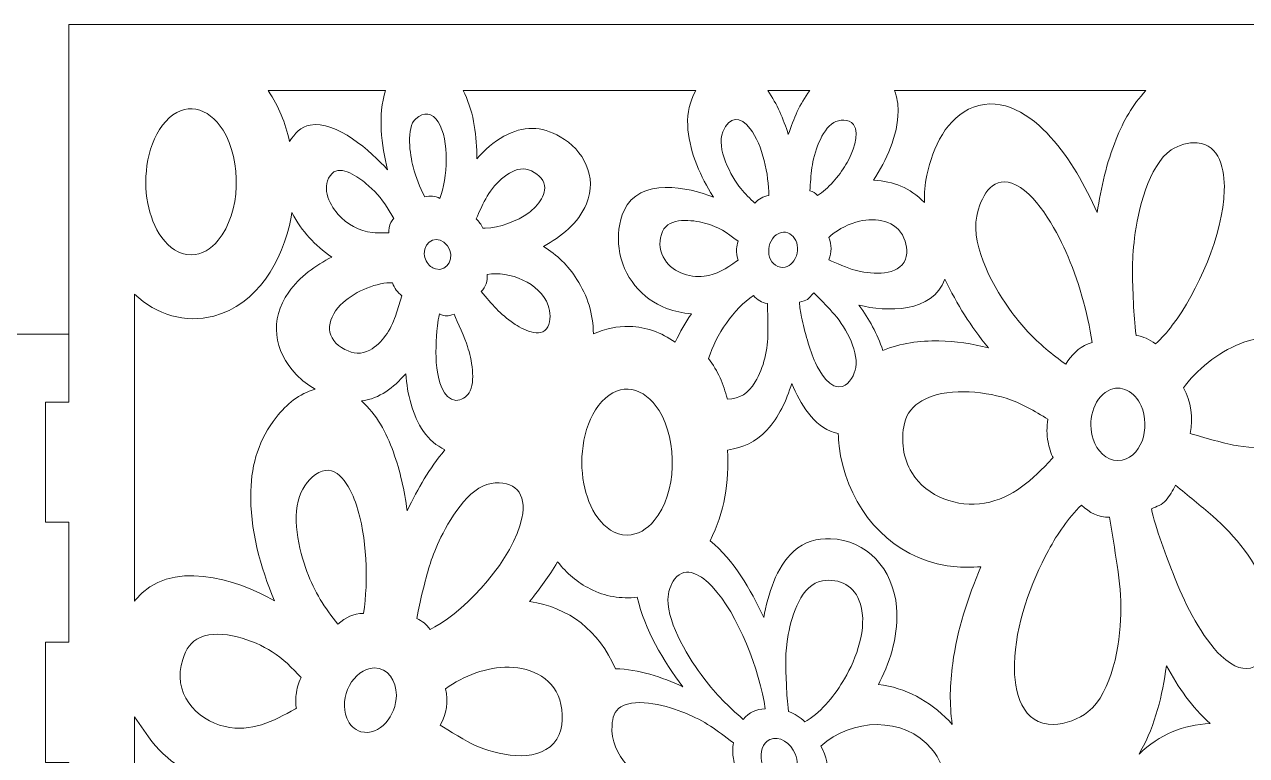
# Model space of a CAD drawing. Header units: centimetres. Extents: x -59 to 59, y -29 to 29.
# Drawn here: x -46.34 to -33.26, y 13.66 to 21.49 of the extents above; entities that cross this region are included whole.
import ezdxf

# ---------------------------------------------------------------- set-up
doc = ezdxf.new("R2010")
doc.units = ezdxf.units.CM
doc.header["$MEASUREMENT"] = 0
doc.layers.add('Camada 1', color=7, linetype='Continuous')

msp = doc.modelspace()

# ---------------------------------------------------------------- linework, layer by layer
at = {"layer": 'Camada 1', "color": 250, "lineweight": 9}
msp.add_open_spline([(-23.50574, 10.4109), (-23.50574, 10.4109), (-23.50574, 11.01903), (-23.50574, 11.01903), (-23.50574, 11.01903), (-23.50574, 11.01903), (-23.25577, 11.01903), (-23.25577, 11.01903), (-23.25577, 11.01903), (-23.25577, 11.01903), (-23.25577, 12.30459), (-23.25577, 12.30459), (-23.25577, 12.30459), (-23.25577, 12.30459), (-23.50574, 12.30459), (-23.50574, 12.30459), (-23.50574, 12.30459), (-23.50574, 12.30459), (-23.50574, 13.59017), (-23.50574, 13.59017), (-23.50574, 13.59017), (-23.50574, 13.59017), (-23.25577, 13.59017), (-23.25577, 13.59017), (-23.25577, 13.59017), (-23.25577, 13.59017), (-23.25577, 14.87624), (-23.25577, 14.87624), (-23.25577, 14.87624), (-23.25577, 14.87624), (-23.50574, 14.87624), (-23.50574, 14.87624), (-23.50574, 14.87624), (-23.50574, 14.87624), (-23.50574, 16.16182), (-23.50574, 16.16182), (-23.50574, 16.16182), (-23.50574, 16.16182), (-23.25577, 16.16182), (-23.25577, 16.16182), (-23.25577, 16.16182), (-23.25577, 16.16182), (-23.25577, 17.4479), (-23.25577, 17.4479), (-23.25577, 17.4479), (-23.25577, 17.4479), (-23.50574, 17.4479), (-23.50574, 17.4479), (-23.50574, 17.4479), (-23.50574, 17.4479), (-23.50574, 21.49011), (-23.50574, 21.49011), (-23.50574, 21.49011), (-23.50574, 21.49011), (-45.86582, 21.49011), (-45.86582, 21.49011), (-45.86582, 21.49011), (-45.86582, 21.49011), (-45.86582, 17.4479), (-45.86582, 17.4479), (-45.86582, 17.4479), (-45.86582, 17.4479), (-46.11579, 17.4479), (-46.11579, 17.4479), (-46.11579, 17.4479), (-46.11579, 17.4479), (-46.11579, 16.16182), (-46.11579, 16.16182), (-46.11579, 16.16182), (-46.11579, 16.16182), (-45.86582, 16.16182), (-45.86582, 16.16182), (-45.86582, 16.16182), (-45.86582, 16.16182), (-45.86582, 14.87624), (-45.86582, 14.87624), (-45.86582, 14.87624), (-45.86582, 14.87624), (-46.11579, 14.87624), (-46.11579, 14.87624), (-46.11579, 14.87624), (-46.11579, 14.87624), (-46.11579, 13.59017), (-46.11579, 13.59017), (-46.11579, 13.59017), (-46.11579, 13.59017), (-45.86582, 13.59017), (-45.86582, 13.59017), (-45.86582, 13.59017), (-45.86582, 13.59017), (-45.86582, 12.30459), (-45.86582, 12.30459), (-45.86582, 12.30459), (-45.86582, 12.30459), (-46.11579, 12.30459), (-46.11579, 12.30459), (-46.11579, 12.30459), (-46.11579, 12.30459), (-46.11579, 11.01903), (-46.11579, 11.01903), (-46.11579, 11.01903), (-46.11579, 11.01903), (-45.86582, 11.01903), (-45.86582, 11.01903), (-45.86582, 11.01903), (-45.86582, 11.01903), (-45.86582, 10.4109), (-45.86582, 10.4109)], degree=3, knots=[0, 0, 0, 0, 0.03571429, 0.03571429, 0.03571429, 0.03571429, 0.07142857, 0.07142857, 0.07142857, 0.07142857, 0.10714286, 0.10714286, 0.10714286, 0.10714286, 0.14285714, 0.14285714, 0.14285714, 0.14285714, 0.17857143, 0.17857143, 0.17857143, 0.17857143, 0.21428571, 0.21428571, 0.21428571, 0.21428571, 0.25, 0.25, 0.25, 0.25, 0.28571429, 0.28571429, 0.28571429, 0.28571429, 0.32142857, 0.32142857, 0.32142857, 0.32142857, 0.35714286, 0.35714286, 0.35714286, 0.35714286, 0.39285714, 0.39285714, 0.39285714, 0.39285714, 0.42857143, 0.42857143, 0.42857143, 0.42857143, 0.46428571, 0.46428571, 0.46428571, 0.46428571, 0.5, 0.5, 0.5, 0.5, 0.53571429, 0.53571429, 0.53571429, 0.53571429, 0.57142857, 0.57142857, 0.57142857, 0.57142857, 0.60714286, 0.60714286, 0.60714286, 0.60714286, 0.64285714, 0.64285714, 0.64285714, 0.64285714, 0.67857143, 0.67857143, 0.67857143, 0.67857143, 0.71428571, 0.71428571, 0.71428571, 0.71428571, 0.75, 0.75, 0.75, 0.75, 0.78571429, 0.78571429, 0.78571429, 0.78571429, 0.82142857, 0.82142857, 0.82142857, 0.82142857, 0.85714286, 0.85714286, 0.85714286, 0.85714286, 0.89285714, 0.89285714, 0.89285714, 0.89285714, 0.92857143, 0.92857143, 0.92857143, 0.92857143, 1, 1, 1, 1], dxfattribs=at)
at = {"layer": 'Camada 1', "color": 1, "lineweight": 9}
for points, knots in [([(-44.55861, 19.02374), (-44.82188, 19.02909), (-44.97396, 19.32597), (-45.02155, 19.57362), (-45.02155, 19.57362), (-45.07697, 19.8621), (-45.02713, 20.23728), (-44.82951, 20.45269), (-44.82951, 20.45269), (-44.62879, 20.67148), (-44.37182, 20.60875), (-44.21599, 20.3573), (-44.21599, 20.3573), (-44.01333, 20.0303), (-44.02588, 19.47216), (-44.26821, 19.17953), (-44.26821, 19.17953), (-44.34614, 19.08543), (-44.44109, 19.02613), (-44.55861, 19.02374)], [0, 0, 0, 0, 0.16666667, 0.16666667, 0.16666667, 0.16666667, 0.33333333, 0.33333333, 0.33333333, 0.33333333, 0.5, 0.5, 0.5, 0.5, 0.66666667, 0.66666667, 0.66666667, 0.66666667, 1, 1, 1, 1]), ([(-43.5031, 20.23585), (-43.55285, 20.44396), (-43.61733, 20.6054), (-43.73325, 20.78139), (-43.73325, 20.78139), (-43.73325, 20.78139), (-42.47665, 20.78139), (-42.47665, 20.78139), (-42.47665, 20.78139), (-42.56451, 20.51774), (-42.51921, 20.19832), (-42.4544, 19.93298), (-42.4544, 19.93298), (-42.62996, 20.13056), (-43.00849, 20.46531), (-43.2832, 20.41322), (-43.2832, 20.41322), (-43.38422, 20.39407), (-43.448, 20.32499), (-43.5031, 20.23585)], [0, 0, 0, 0, 0.16666667, 0.16666667, 0.16666667, 0.16666667, 0.33333333, 0.33333333, 0.33333333, 0.33333333, 0.5, 0.5, 0.5, 0.5, 0.66666667, 0.66666667, 0.66666667, 0.66666667, 1, 1, 1, 1]), ([(-39.15585, 20.78139), (-39.22185, 20.65577), (-39.24822, 20.55404), (-39.2426, 20.40764), (-39.2426, 20.40764), (-39.23323, 20.16354), (-39.12026, 19.89263), (-38.99716, 19.69183), (-38.99716, 19.69183), (-38.99716, 19.69183), (-38.96465, 19.63996), (-38.96465, 19.63996), (-38.96465, 19.63996), (-39.23209, 19.75061), (-39.7613, 19.85334), (-39.92377, 19.4993), (-39.92377, 19.4993), (-39.97902, 19.37889), (-39.99593, 19.22386), (-39.97738, 19.09137), (-39.97738, 19.09137), (-39.93505, 18.7891), (-39.7345, 18.55062), (-39.46786, 18.44969), (-39.46786, 18.44969), (-39.3795, 18.41624), (-39.29641, 18.40071), (-39.20327, 18.39298), (-39.20327, 18.39298), (-39.27597, 18.28265), (-39.31889, 18.2097), (-39.37664, 18.08943), (-39.37664, 18.08943), (-39.52816, 18.19243), (-39.68257, 18.25006), (-39.86259, 18.25636), (-39.86259, 18.25636), (-40.00112, 18.26119), (-40.12459, 18.23362), (-40.25227, 18.17779), (-40.25227, 18.17779), (-40.25335, 18.38967), (-40.31648, 18.5872), (-40.42787, 18.76124), (-40.42787, 18.76124), (-40.52267, 18.90938), (-40.64163, 19.02206), (-40.78435, 19.11388), (-40.78435, 19.11388), (-40.60211, 19.21563), (-40.41267, 19.36056), (-40.32677, 19.56957), (-40.32677, 19.56957), (-40.20665, 19.86184), (-40.35644, 20.14576), (-40.60644, 20.28819), (-40.60644, 20.28819), (-40.81189, 20.40523), (-41.00034, 20.40854), (-41.20928, 20.29295), (-41.20928, 20.29295), (-41.32121, 20.23103), (-41.41238, 20.14917), (-41.49962, 20.05273), (-41.49962, 20.05273), (-41.5004, 20.28774), (-41.52841, 20.53516), (-41.62928, 20.74678), (-41.62928, 20.74678), (-41.62928, 20.74678), (-41.64664, 20.78139), (-41.64664, 20.78139), (-41.64664, 20.78139), (-41.64664, 20.78139), (-39.15585, 20.78139), (-39.15585, 20.78139)], [0, 0, 0, 0, 0.05, 0.05, 0.05, 0.05, 0.1, 0.1, 0.1, 0.1, 0.15, 0.15, 0.15, 0.15, 0.2, 0.2, 0.2, 0.2, 0.25, 0.25, 0.25, 0.25, 0.3, 0.3, 0.3, 0.3, 0.35, 0.35, 0.35, 0.35, 0.4, 0.4, 0.4, 0.4, 0.45, 0.45, 0.45, 0.45, 0.5, 0.5, 0.5, 0.5, 0.55, 0.55, 0.55, 0.55, 0.6, 0.6, 0.6, 0.6, 0.65, 0.65, 0.65, 0.65, 0.7, 0.7, 0.7, 0.7, 0.75, 0.75, 0.75, 0.75, 0.8, 0.8, 0.8, 0.8, 0.85, 0.85, 0.85, 0.85, 0.9, 0.9, 0.9, 0.9, 1, 1, 1, 1]), ([(-38.38557, 20.78139), (-38.38557, 20.78139), (-37.93637, 20.78139), (-37.93637, 20.78139), (-37.93637, 20.78139), (-38.04322, 20.63243), (-38.10765, 20.48821), (-38.16529, 20.31066), (-38.16529, 20.31066), (-38.22054, 20.48322), (-38.28309, 20.63475), (-38.38557, 20.78139)], [0, 0, 0, 0, 0.25, 0.25, 0.25, 0.25, 0.5, 0.5, 0.5, 0.5, 1, 1, 1, 1]), ([(-36.70789, 19.58325), (-36.87055, 19.74533), (-37.03504, 19.81143), (-37.25232, 19.82152), (-37.25232, 19.82152), (-37.11893, 20.03356), (-36.99034, 20.29943), (-36.99005, 20.56206), (-36.99005, 20.56206), (-36.98996, 20.64143), (-37.00111, 20.70742), (-37.02797, 20.78139), (-37.02797, 20.78139), (-37.02797, 20.78139), (-34.33791, 20.78139), (-34.33791, 20.78139), (-34.33791, 20.78139), (-34.48136, 20.62944), (-34.57705, 20.45895), (-34.65706, 20.26054), (-34.65706, 20.26054), (-34.75828, 20.00957), (-34.81863, 19.74474), (-34.85867, 19.47532), (-34.85867, 19.47532), (-34.99099, 19.76632), (-35.14611, 20.05121), (-35.35725, 20.28474), (-35.35725, 20.28474), (-35.56919, 20.51914), (-35.87134, 20.72264), (-36.1843, 20.60506), (-36.1843, 20.60506), (-36.46833, 20.49834), (-36.62047, 20.17408), (-36.68279, 19.87753), (-36.68279, 19.87753), (-36.7043, 19.77517), (-36.70965, 19.68788), (-36.70789, 19.58325)], [0, 0, 0, 0, 0.09090909, 0.09090909, 0.09090909, 0.09090909, 0.18181818, 0.18181818, 0.18181818, 0.18181818, 0.27272727, 0.27272727, 0.27272727, 0.27272727, 0.36363636, 0.36363636, 0.36363636, 0.36363636, 0.45454545, 0.45454545, 0.45454545, 0.45454545, 0.54545455, 0.54545455, 0.54545455, 0.54545455, 0.63636364, 0.63636364, 0.63636364, 0.63636364, 0.72727273, 0.72727273, 0.72727273, 0.72727273, 0.81818182, 0.81818182, 0.81818182, 0.81818182, 1, 1, 1, 1]), ([(-42.05589, 19.64325), (-41.99576, 19.66054), (-41.95105, 19.65359), (-41.89387, 19.62812), (-41.89387, 19.62812), (-41.81615, 19.84452), (-41.78799, 20.2465), (-41.91294, 20.44665), (-41.91294, 20.44665), (-41.97512, 20.54625), (-42.06882, 20.55908), (-42.15294, 20.48107), (-42.15294, 20.48107), (-42.26119, 20.38067), (-42.21329, 20.09181), (-42.18187, 19.96689), (-42.18187, 19.96689), (-42.1513, 19.84536), (-42.11096, 19.7541), (-42.05589, 19.64325)], [0, 0, 0, 0, 0.16666667, 0.16666667, 0.16666667, 0.16666667, 0.33333333, 0.33333333, 0.33333333, 0.33333333, 0.5, 0.5, 0.5, 0.5, 0.66666667, 0.66666667, 0.66666667, 0.66666667, 1, 1, 1, 1]), ([(-38.5226, 19.57683), (-38.48023, 19.62413), (-38.43502, 19.64946), (-38.37431, 19.65747), (-38.37431, 19.65747), (-38.37386, 19.87758), (-38.44085, 20.19996), (-38.57289, 20.37384), (-38.57289, 20.37384), (-38.67911, 20.51373), (-38.79674, 20.50667), (-38.8663, 20.34102), (-38.8663, 20.34102), (-38.94097, 20.1632), (-38.77729, 19.86273), (-38.6737, 19.73326), (-38.6737, 19.73326), (-38.62915, 19.67757), (-38.57449, 19.62412), (-38.5226, 19.57683)], [0, 0, 0, 0, 0.16666667, 0.16666667, 0.16666667, 0.16666667, 0.33333333, 0.33333333, 0.33333333, 0.33333333, 0.5, 0.5, 0.5, 0.5, 0.66666667, 0.66666667, 0.66666667, 0.66666667, 1, 1, 1, 1]), ([(-37.93398, 19.70859), (-37.93063, 19.79456), (-37.92383, 19.87286), (-37.91236, 19.95863), (-37.91236, 19.95863), (-37.89197, 20.11113), (-37.81006, 20.35989), (-37.67996, 20.43883), (-37.67996, 20.43883), (-37.62358, 20.47303), (-37.51697, 20.48221), (-37.46925, 20.41924), (-37.46925, 20.41924), (-37.38923, 20.31366), (-37.48249, 20.1065), (-37.53576, 20.0129), (-37.53576, 20.0129), (-37.60397, 19.89304), (-37.71934, 19.74793), (-37.83115, 19.67289), (-37.83115, 19.67289), (-37.83115, 19.67289), (-37.85144, 19.65987), (-37.85144, 19.65987), (-37.85144, 19.65987), (-37.8782, 19.68539), (-37.89981, 19.69791), (-37.93398, 19.70859)], [0, 0, 0, 0, 0.125, 0.125, 0.125, 0.125, 0.25, 0.25, 0.25, 0.25, 0.375, 0.375, 0.375, 0.375, 0.5, 0.5, 0.5, 0.5, 0.625, 0.625, 0.625, 0.625, 0.75, 0.75, 0.75, 0.75, 1, 1, 1, 1]), ([(-34.44368, 18.16073), (-34.45682, 18.2899), (-34.46647, 18.38381), (-34.47143, 18.51426), (-34.47143, 18.51426), (-34.4817, 18.78442), (-34.49371, 18.93317), (-34.45897, 19.20592), (-34.45897, 19.20592), (-34.42316, 19.48711), (-34.31114, 19.98138), (-34.06565, 20.14805), (-34.06565, 20.14805), (-33.9944, 20.19642), (-33.876, 20.23055), (-33.78961, 20.22355), (-33.78961, 20.22355), (-33.54678, 20.20388), (-33.49333, 19.93051), (-33.4983, 19.71418), (-33.4983, 19.71418), (-33.50916, 19.24163), (-33.78644, 18.62529), (-34.05532, 18.26916), (-34.05532, 18.26916), (-34.11101, 18.1954), (-34.16823, 18.13189), (-34.23489, 18.06929), (-34.23489, 18.06929), (-34.30257, 18.12093), (-34.36109, 18.14826), (-34.44368, 18.16073)], [0, 0, 0, 0, 0.11111111, 0.11111111, 0.11111111, 0.11111111, 0.22222222, 0.22222222, 0.22222222, 0.22222222, 0.33333333, 0.33333333, 0.33333333, 0.33333333, 0.44444444, 0.44444444, 0.44444444, 0.44444444, 0.55555556, 0.55555556, 0.55555556, 0.55555556, 0.66666667, 0.66666667, 0.66666667, 0.66666667, 0.77777778, 0.77777778, 0.77777778, 0.77777778, 1, 1, 1, 1]), ([(-42.44173, 19.25872), (-42.44861, 19.2832), (-42.43323, 19.34156), (-42.41987, 19.36807), (-42.41987, 19.36807), (-42.41122, 19.38524), (-42.40062, 19.39991), (-42.38784, 19.41378), (-42.38784, 19.41378), (-42.38784, 19.41378), (-42.45883, 19.53118), (-42.45883, 19.53118), (-42.45883, 19.53118), (-42.5232, 19.63182), (-42.59833, 19.71311), (-42.68824, 19.78791), (-42.68824, 19.78791), (-42.76178, 19.8491), (-42.95463, 19.99235), (-43.04855, 19.89514), (-43.04855, 19.89514), (-43.17304, 19.76631), (-43.08728, 19.57263), (-42.98744, 19.46046), (-42.98744, 19.46046), (-42.88681, 19.34741), (-42.76066, 19.27906), (-42.61606, 19.26302), (-42.61606, 19.26302), (-42.53225, 19.25373), (-42.51284, 19.26196), (-42.44173, 19.25872)], [0, 0, 0, 0, 0.11111111, 0.11111111, 0.11111111, 0.11111111, 0.22222222, 0.22222222, 0.22222222, 0.22222222, 0.33333333, 0.33333333, 0.33333333, 0.33333333, 0.44444444, 0.44444444, 0.44444444, 0.44444444, 0.55555556, 0.55555556, 0.55555556, 0.55555556, 0.66666667, 0.66666667, 0.66666667, 0.66666667, 0.77777778, 0.77777778, 0.77777778, 0.77777778, 1, 1, 1, 1]), ([(-41.50548, 19.40813), (-41.47028, 19.49472), (-41.44885, 19.53992), (-41.40403, 19.62447), (-41.40403, 19.62447), (-41.32891, 19.76615), (-41.16265, 19.94444), (-41.00296, 19.94291), (-41.00296, 19.94291), (-40.93098, 19.94222), (-40.8311, 19.88785), (-40.79392, 19.81786), (-40.79392, 19.81786), (-40.72279, 19.68402), (-40.8502, 19.54468), (-40.94474, 19.47493), (-40.94474, 19.47493), (-41.06831, 19.38375), (-41.25828, 19.31007), (-41.40998, 19.3091), (-41.40998, 19.3091), (-41.40998, 19.3091), (-41.43513, 19.30954), (-41.43513, 19.30954), (-41.43513, 19.30954), (-41.45345, 19.34868), (-41.47499, 19.37895), (-41.50548, 19.40813)], [0, 0, 0, 0, 0.125, 0.125, 0.125, 0.125, 0.25, 0.25, 0.25, 0.25, 0.375, 0.375, 0.375, 0.375, 0.5, 0.5, 0.5, 0.5, 0.625, 0.625, 0.625, 0.625, 0.75, 0.75, 0.75, 0.75, 1, 1, 1, 1]), ([(-35.19503, 17.85197), (-35.13537, 17.95125), (-35.06048, 18.02771), (-34.95635, 18.07037), (-34.95635, 18.07037), (-34.95635, 18.07037), (-34.91446, 18.08494), (-34.91446, 18.08494), (-34.91446, 18.08494), (-34.95794, 18.40841), (-35.06505, 18.76331), (-35.19568, 19.05882), (-35.19568, 19.05882), (-35.30125, 19.29767), (-35.52227, 19.70541), (-35.77294, 19.79037), (-35.77294, 19.79037), (-35.99322, 19.86503), (-36.10932, 19.63344), (-36.14838, 19.43762), (-36.14838, 19.43762), (-36.21541, 19.10151), (-35.95134, 18.64761), (-35.77209, 18.40624), (-35.77209, 18.40624), (-35.66193, 18.25788), (-35.54819, 18.13403), (-35.40906, 18.0182), (-35.40906, 18.0182), (-35.33691, 17.95814), (-35.27106, 17.90613), (-35.19503, 17.85197)], [0, 0, 0, 0, 0.11111111, 0.11111111, 0.11111111, 0.11111111, 0.22222222, 0.22222222, 0.22222222, 0.22222222, 0.33333333, 0.33333333, 0.33333333, 0.33333333, 0.44444444, 0.44444444, 0.44444444, 0.44444444, 0.55555556, 0.55555556, 0.55555556, 0.55555556, 0.66666667, 0.66666667, 0.66666667, 0.66666667, 0.77777778, 0.77777778, 0.77777778, 0.77777778, 1, 1, 1, 1]), ([(-45.16427, 15.31485), (-45.16427, 15.31485), (-45.16427, 18.60128), (-45.16427, 18.60128), (-45.16427, 18.60128), (-44.92668, 18.38077), (-44.62272, 18.28789), (-44.31581, 18.36863), (-44.31581, 18.36863), (-43.85735, 18.48921), (-43.57516, 18.94952), (-43.48753, 19.42531), (-43.48753, 19.42531), (-43.48753, 19.42531), (-43.47869, 19.47696), (-43.47869, 19.47696), (-43.47869, 19.47696), (-43.37133, 19.26936), (-43.23528, 19.1279), (-43.05229, 19.00026), (-43.05229, 19.00026), (-43.22727, 18.90893), (-43.3944, 18.79248), (-43.51355, 18.62339), (-43.51355, 18.62339), (-43.72274, 18.32655), (-43.67333, 17.99409), (-43.43223, 17.74266), (-43.43223, 17.74266), (-43.36915, 17.67688), (-43.307, 17.63103), (-43.23128, 17.58461), (-43.23128, 17.58461), (-43.40209, 17.53579), (-43.53347, 17.42796), (-43.64634, 17.28327), (-43.64634, 17.28327), (-43.8312, 17.04633), (-43.91034, 16.79947), (-43.91906, 16.49185), (-43.91906, 16.49185), (-43.93038, 16.09313), (-43.81779, 15.67796), (-43.66468, 15.31846), (-43.66468, 15.31846), (-44.06593, 15.55522), (-44.79356, 15.77671), (-45.1519, 15.33072), (-45.1519, 15.33072), (-45.1519, 15.33072), (-45.16427, 15.31485), (-45.16427, 15.31485)], [0, 0, 0, 0, 0.07142857, 0.07142857, 0.07142857, 0.07142857, 0.14285714, 0.14285714, 0.14285714, 0.14285714, 0.21428571, 0.21428571, 0.21428571, 0.21428571, 0.28571429, 0.28571429, 0.28571429, 0.28571429, 0.35714286, 0.35714286, 0.35714286, 0.35714286, 0.42857143, 0.42857143, 0.42857143, 0.42857143, 0.5, 0.5, 0.5, 0.5, 0.57142857, 0.57142857, 0.57142857, 0.57142857, 0.64285714, 0.64285714, 0.64285714, 0.64285714, 0.71428571, 0.71428571, 0.71428571, 0.71428571, 0.78571429, 0.78571429, 0.78571429, 0.78571429, 0.85714286, 0.85714286, 0.85714286, 0.85714286, 1, 1, 1, 1]), ([(-38.70169, 18.96558), (-38.71618, 18.9868), (-38.72081, 19.05623), (-38.71882, 19.08606), (-38.71882, 19.08606), (-38.71689, 19.11525), (-38.71104, 19.14167), (-38.70186, 19.16907), (-38.70186, 19.16907), (-38.83411, 19.26684), (-38.89803, 19.31924), (-39.06403, 19.36377), (-39.06403, 19.36377), (-39.1867, 19.39666), (-39.44349, 19.43145), (-39.51191, 19.2746), (-39.51191, 19.2746), (-39.54952, 19.18834), (-39.54886, 19.08424), (-39.50545, 19.00085), (-39.50545, 19.00085), (-39.42306, 18.84259), (-39.22872, 18.77426), (-39.06591, 18.79425), (-39.06591, 18.79425), (-38.93232, 18.81066), (-38.82988, 18.87701), (-38.71852, 18.95456), (-38.71852, 18.95456), (-38.71852, 18.95456), (-38.70169, 18.96558), (-38.70169, 18.96558)], [0, 0, 0, 0, 0.11111111, 0.11111111, 0.11111111, 0.11111111, 0.22222222, 0.22222222, 0.22222222, 0.22222222, 0.33333333, 0.33333333, 0.33333333, 0.33333333, 0.44444444, 0.44444444, 0.44444444, 0.44444444, 0.55555556, 0.55555556, 0.55555556, 0.55555556, 0.66666667, 0.66666667, 0.66666667, 0.66666667, 0.77777778, 0.77777778, 0.77777778, 0.77777778, 1, 1, 1, 1]), ([(-37.73114, 18.9697), (-37.6632, 18.94002), (-37.52486, 18.87745), (-37.45108, 18.85827), (-37.45108, 18.85827), (-37.30705, 18.82081), (-37.02586, 18.78517), (-36.92677, 18.94593), (-36.92677, 18.94593), (-36.87956, 19.02254), (-36.89366, 19.12262), (-36.92733, 19.20209), (-36.92733, 19.20209), (-37.00864, 19.39401), (-37.23041, 19.42548), (-37.40456, 19.38373), (-37.40456, 19.38373), (-37.50657, 19.35929), (-37.62426, 19.30135), (-37.70726, 19.23263), (-37.70726, 19.23263), (-37.70726, 19.23263), (-37.73258, 19.2108), (-37.73258, 19.2108), (-37.73258, 19.2108), (-37.69897, 19.12854), (-37.69946, 19.05242), (-37.73114, 18.9697)], [0, 0, 0, 0, 0.125, 0.125, 0.125, 0.125, 0.25, 0.25, 0.25, 0.25, 0.375, 0.375, 0.375, 0.375, 0.5, 0.5, 0.5, 0.5, 0.625, 0.625, 0.625, 0.625, 0.75, 0.75, 0.75, 0.75, 1, 1, 1, 1]), ([(-41.99424, 18.89941), (-42.03441, 18.93389), (-42.06012, 18.97788), (-42.06271, 19.03432), (-42.06271, 19.03432), (-42.06952, 19.1835), (-41.9036, 19.24218), (-41.81457, 19.12131), (-41.81457, 19.12131), (-41.72668, 19.00198), (-41.81089, 18.83747), (-41.94112, 18.8725), (-41.94112, 18.8725), (-41.96222, 18.87818), (-41.97654, 18.88688), (-41.99424, 18.89941)], [0, 0, 0, 0, 0.2, 0.2, 0.2, 0.2, 0.4, 0.4, 0.4, 0.4, 0.6, 0.6, 0.6, 0.6, 1, 1, 1, 1]), ([(-38.24928, 18.89035), (-38.41238, 18.92043), (-38.4155, 19.18387), (-38.26859, 19.25231), (-38.26859, 19.25231), (-38.12991, 19.31691), (-38.01101, 19.13621), (-38.09143, 18.98286), (-38.09143, 18.98286), (-38.12369, 18.92133), (-38.1819, 18.88213), (-38.24928, 18.89035)], [0, 0, 0, 0, 0.25, 0.25, 0.25, 0.25, 0.5, 0.5, 0.5, 0.5, 1, 1, 1, 1]), ([(-41.45308, 18.63034), (-41.33595, 18.49563), (-41.25128, 18.38807), (-41.10488, 18.28948), (-41.10488, 18.28948), (-41.01951, 18.23199), (-40.81539, 18.11432), (-40.73907, 18.25287), (-40.73907, 18.25287), (-40.70485, 18.31501), (-40.7118, 18.41646), (-40.73558, 18.48183), (-40.73558, 18.48183), (-40.82447, 18.72619), (-41.15067, 18.85208), (-41.39021, 18.8147), (-41.39021, 18.8147), (-41.38374, 18.74123), (-41.40187, 18.67975), (-41.45308, 18.63034)], [0, 0, 0, 0, 0.16666667, 0.16666667, 0.16666667, 0.16666667, 0.33333333, 0.33333333, 0.33333333, 0.33333333, 0.5, 0.5, 0.5, 0.5, 0.66666667, 0.66666667, 0.66666667, 0.66666667, 1, 1, 1, 1]), ([(-42.30117, 18.58398), (-42.30117, 18.58398), (-42.3702, 18.36841), (-42.3702, 18.36841), (-42.3702, 18.36841), (-42.41845, 18.22327), (-42.51301, 18.07431), (-42.645, 18.00472), (-42.645, 18.00472), (-42.73969, 17.9548), (-42.8181, 17.96426), (-42.91204, 18.01048), (-42.91204, 18.01048), (-43.12526, 18.11538), (-43.11933, 18.32108), (-42.95753, 18.48659), (-42.95753, 18.48659), (-42.82817, 18.61892), (-42.60587, 18.71883), (-42.42742, 18.72514), (-42.42742, 18.72514), (-42.42742, 18.72514), (-42.40296, 18.72549), (-42.40296, 18.72549), (-42.40296, 18.72549), (-42.38056, 18.66511), (-42.349, 18.62308), (-42.30117, 18.58398)], [0, 0, 0, 0, 0.125, 0.125, 0.125, 0.125, 0.25, 0.25, 0.25, 0.25, 0.375, 0.375, 0.375, 0.375, 0.5, 0.5, 0.5, 0.5, 0.625, 0.625, 0.625, 0.625, 0.75, 0.75, 0.75, 0.75, 1, 1, 1, 1]), ([(-37.15449, 17.99921), (-36.96011, 18.08034), (-36.76074, 18.10592), (-36.55323, 18.10211), (-36.55323, 18.10211), (-36.37497, 18.09884), (-36.19654, 18.07354), (-36.02355, 18.02728), (-36.02355, 18.02728), (-36.213, 18.26127), (-36.35774, 18.48794), (-36.49043, 18.76396), (-36.49043, 18.76396), (-36.61572, 18.40057), (-37.11942, 18.41085), (-37.40895, 18.48545), (-37.40895, 18.48545), (-37.29691, 18.33024), (-37.21553, 18.18512), (-37.15449, 17.99921)], [0, 0, 0, 0, 0.16666667, 0.16666667, 0.16666667, 0.16666667, 0.33333333, 0.33333333, 0.33333333, 0.33333333, 0.5, 0.5, 0.5, 0.5, 0.66666667, 0.66666667, 0.66666667, 0.66666667, 1, 1, 1, 1]), ([(-39.01997, 17.91289), (-38.91671, 17.77791), (-38.86015, 17.64626), (-38.81789, 17.4776), (-38.81789, 17.4776), (-38.68016, 17.48568), (-38.59635, 17.53834), (-38.51996, 17.66229), (-38.51996, 17.66229), (-38.42766, 17.81206), (-38.38412, 18.0177), (-38.38341, 18.19565), (-38.38341, 18.19565), (-38.38303, 18.29108), (-38.38699, 18.40332), (-38.38957, 18.50096), (-38.38957, 18.50096), (-38.45243, 18.51234), (-38.49584, 18.53788), (-38.53845, 18.58785), (-38.53845, 18.58785), (-38.74954, 18.44479), (-38.94024, 18.16937), (-39.01997, 17.91289)], [0, 0, 0, 0, 0.14285714, 0.14285714, 0.14285714, 0.14285714, 0.28571429, 0.28571429, 0.28571429, 0.28571429, 0.42857143, 0.42857143, 0.42857143, 0.42857143, 0.57142857, 0.57142857, 0.57142857, 0.57142857, 0.71428571, 0.71428571, 0.71428571, 0.71428571, 1, 1, 1, 1]), ([(-37.89341, 18.61783), (-37.82988, 18.55265), (-37.75549, 18.47809), (-37.69457, 18.41133), (-37.69457, 18.41133), (-37.57017, 18.27501), (-37.41588, 18.01607), (-37.44306, 17.81838), (-37.44306, 17.81838), (-37.45313, 17.74511), (-37.51133, 17.64048), (-37.58504, 17.61564), (-37.58504, 17.61564), (-37.71661, 17.5713), (-37.82943, 17.77008), (-37.87551, 17.86868), (-37.87551, 17.86868), (-37.94312, 18.01332), (-37.98871, 18.20014), (-38.02342, 18.35695), (-38.02342, 18.35695), (-38.03726, 18.4195), (-38.04276, 18.45319), (-38.04724, 18.51721), (-38.04724, 18.51721), (-37.96476, 18.53398), (-37.95234, 18.54612), (-37.89341, 18.61783)], [0, 0, 0, 0, 0.125, 0.125, 0.125, 0.125, 0.25, 0.25, 0.25, 0.25, 0.375, 0.375, 0.375, 0.375, 0.5, 0.5, 0.5, 0.5, 0.625, 0.625, 0.625, 0.625, 0.75, 0.75, 0.75, 0.75, 1, 1, 1, 1]), ([(-41.74378, 18.38912), (-41.70539, 18.30179), (-41.62808, 18.13295), (-41.59881, 18.04073), (-41.59881, 18.04073), (-41.55823, 17.91289), (-41.50673, 17.66605), (-41.58303, 17.54461), (-41.58303, 17.54461), (-41.60947, 17.50254), (-41.67196, 17.46389), (-41.72309, 17.46563), (-41.72309, 17.46563), (-41.86524, 17.4705), (-41.91458, 17.69921), (-41.92852, 17.81497), (-41.92852, 17.81497), (-41.94573, 17.95797), (-41.93469, 18.11908), (-41.92162, 18.26199), (-41.92162, 18.26199), (-41.91705, 18.31187), (-41.91213, 18.34177), (-41.89955, 18.39029), (-41.89955, 18.39029), (-41.83368, 18.36448), (-41.81565, 18.36154), (-41.74378, 18.38912)], [0, 0, 0, 0, 0.125, 0.125, 0.125, 0.125, 0.25, 0.25, 0.25, 0.25, 0.375, 0.375, 0.375, 0.375, 0.5, 0.5, 0.5, 0.5, 0.625, 0.625, 0.625, 0.625, 0.75, 0.75, 0.75, 0.75, 1, 1, 1, 1]), ([(-33.86572, 17.11164), (-33.75337, 17.07831), (-33.45606, 16.99182), (-33.35153, 16.97734), (-33.35153, 16.97734), (-33.06907, 16.93822), (-32.57705, 16.95061), (-32.39758, 17.24802), (-32.39758, 17.24802), (-32.28999, 17.42633), (-32.33768, 17.6392), (-32.42833, 17.81308), (-32.42833, 17.81308), (-32.60345, 18.14896), (-32.97072, 18.19886), (-33.2881, 18.08805), (-33.2881, 18.08805), (-33.52193, 18.00642), (-33.75837, 17.82814), (-33.91572, 17.62758), (-33.91572, 17.62758), (-33.91572, 17.62758), (-33.93664, 17.6002), (-33.93664, 17.6002), (-33.93664, 17.6002), (-33.85285, 17.44958), (-33.82867, 17.28188), (-33.86572, 17.11164)], [0, 0, 0, 0, 0.125, 0.125, 0.125, 0.125, 0.25, 0.25, 0.25, 0.25, 0.375, 0.375, 0.375, 0.375, 0.5, 0.5, 0.5, 0.5, 0.625, 0.625, 0.625, 0.625, 0.75, 0.75, 0.75, 0.75, 1, 1, 1, 1]), ([(-41.84107, 16.93723), (-41.93668, 16.98172), (-42.0057, 17.04224), (-42.06882, 17.13158), (-42.06882, 17.13158), (-42.19253, 17.30664), (-42.2421, 17.53474), (-42.26127, 17.74977), (-42.26127, 17.74977), (-42.39436, 17.59576), (-42.53767, 17.48883), (-42.73364, 17.45884), (-42.73364, 17.45884), (-42.57148, 17.31555), (-42.46848, 17.11988), (-42.39298, 16.91156), (-42.39298, 16.91156), (-42.31723, 16.70251), (-42.2773, 16.50404), (-42.24445, 16.28353), (-42.24445, 16.28353), (-42.12645, 16.53138), (-42.01128, 16.72808), (-41.84107, 16.93723)], [0, 0, 0, 0, 0.14285714, 0.14285714, 0.14285714, 0.14285714, 0.28571429, 0.28571429, 0.28571429, 0.28571429, 0.42857143, 0.42857143, 0.42857143, 0.42857143, 0.57142857, 0.57142857, 0.57142857, 0.57142857, 0.71428571, 0.71428571, 0.71428571, 0.71428571, 1, 1, 1, 1]), ([(-39.89141, 16.02289), (-40.15468, 16.02823), (-40.30677, 16.32512), (-40.35436, 16.57275), (-40.35436, 16.57275), (-40.40978, 16.86124), (-40.35993, 17.23644), (-40.16232, 17.45183), (-40.16232, 17.45183), (-39.96158, 17.67064), (-39.70462, 17.60788), (-39.54879, 17.35644), (-39.54879, 17.35644), (-39.34614, 17.02944), (-39.35868, 16.47133), (-39.60102, 16.17868), (-39.60102, 16.17868), (-39.67894, 16.08457), (-39.7739, 16.02527), (-39.89141, 16.02289)], [0, 0, 0, 0, 0.16666667, 0.16666667, 0.16666667, 0.16666667, 0.33333333, 0.33333333, 0.33333333, 0.33333333, 0.5, 0.5, 0.5, 0.5, 0.66666667, 0.66666667, 0.66666667, 0.66666667, 1, 1, 1, 1]), ([(-37.63088, 17.10929), (-37.86192, 17.15404), (-38.01551, 17.38947), (-38.10965, 17.60241), (-38.10965, 17.60241), (-38.10965, 17.60241), (-38.1288, 17.64744), (-38.1288, 17.64744), (-38.1288, 17.64744), (-38.18585, 17.46208), (-38.26503, 17.2853), (-38.3961, 17.14702), (-38.3961, 17.14702), (-38.52312, 17.01298), (-38.64438, 16.96489), (-38.81477, 16.93369), (-38.81477, 16.93369), (-38.7959, 16.59002), (-38.84997, 16.26751), (-39.00281, 15.96277), (-39.00281, 15.96277), (-38.74568, 15.75136), (-38.5703, 15.44726), (-38.42862, 15.13919), (-38.42862, 15.13919), (-38.38394, 15.38981), (-38.29489, 15.67975), (-38.10675, 15.84989), (-38.10675, 15.84989), (-37.99083, 15.95472), (-37.86092, 15.98844), (-37.71223, 15.98409), (-37.71223, 15.98409), (-37.32828, 15.97285), (-37.04312, 15.66245), (-37.00654, 15.25113), (-37.00654, 15.25113), (-36.98222, 14.97774), (-37.06521, 14.69214), (-37.18501, 14.45415), (-37.18501, 14.45415), (-37.18501, 14.45415), (-37.19989, 14.42504), (-37.19989, 14.42504), (-37.19989, 14.42504), (-36.91059, 14.38847), (-36.65469, 14.25106), (-36.44529, 14.03331), (-36.44529, 14.03331), (-36.44529, 14.03331), (-36.4108, 13.99634), (-36.4108, 13.99634), (-36.4108, 13.99634), (-36.44138, 14.22059), (-36.43698, 14.42419), (-36.40585, 14.64925), (-36.40585, 14.64925), (-36.35545, 15.01363), (-36.24667, 15.3504), (-36.10459, 15.68426), (-36.10459, 15.68426), (-36.30558, 15.66932), (-36.4845, 15.68253), (-36.67866, 15.74683), (-36.67866, 15.74683), (-37.18904, 15.91582), (-37.55604, 16.41119), (-37.62134, 16.97581), (-37.62134, 16.97581), (-37.6268, 17.02303), (-37.62886, 17.06205), (-37.63088, 17.10929)], [0, 0, 0, 0, 0.05263158, 0.05263158, 0.05263158, 0.05263158, 0.10526316, 0.10526316, 0.10526316, 0.10526316, 0.15789474, 0.15789474, 0.15789474, 0.15789474, 0.21052632, 0.21052632, 0.21052632, 0.21052632, 0.26315789, 0.26315789, 0.26315789, 0.26315789, 0.31578947, 0.31578947, 0.31578947, 0.31578947, 0.36842105, 0.36842105, 0.36842105, 0.36842105, 0.42105263, 0.42105263, 0.42105263, 0.42105263, 0.47368421, 0.47368421, 0.47368421, 0.47368421, 0.52631579, 0.52631579, 0.52631579, 0.52631579, 0.57894737, 0.57894737, 0.57894737, 0.57894737, 0.63157895, 0.63157895, 0.63157895, 0.63157895, 0.68421053, 0.68421053, 0.68421053, 0.68421053, 0.73684211, 0.73684211, 0.73684211, 0.73684211, 0.78947368, 0.78947368, 0.78947368, 0.78947368, 0.84210526, 0.84210526, 0.84210526, 0.84210526, 0.89473684, 0.89473684, 0.89473684, 0.89473684, 1, 1, 1, 1]), ([(-35.32909, 16.8521), (-35.35285, 16.8799), (-35.37858, 16.98021), (-35.3854, 17.01708), (-35.3854, 17.01708), (-35.40137, 17.10343), (-35.39997, 17.17859), (-35.38703, 17.26479), (-35.38703, 17.26479), (-35.52291, 17.34476), (-35.6855, 17.44401), (-35.83218, 17.48782), (-35.83218, 17.48782), (-36.09475, 17.56625), (-36.48551, 17.6058), (-36.73542, 17.46189), (-36.73542, 17.46189), (-36.82834, 17.40838), (-36.89947, 17.32895), (-36.92342, 17.21613), (-36.92342, 17.21613), (-36.96143, 17.03709), (-36.93897, 16.84571), (-36.84313, 16.6918), (-36.84313, 16.6918), (-36.67781, 16.42633), (-36.35301, 16.31777), (-36.06604, 16.36577), (-36.06604, 16.36577), (-35.75836, 16.41725), (-35.55641, 16.6161), (-35.34049, 16.84193), (-35.34049, 16.84193), (-35.34049, 16.84193), (-35.32909, 16.8521), (-35.32909, 16.8521)], [0, 0, 0, 0, 0.1, 0.1, 0.1, 0.1, 0.2, 0.2, 0.2, 0.2, 0.3, 0.3, 0.3, 0.3, 0.4, 0.4, 0.4, 0.4, 0.5, 0.5, 0.5, 0.5, 0.6, 0.6, 0.6, 0.6, 0.7, 0.7, 0.7, 0.7, 0.8, 0.8, 0.8, 0.8, 1, 1, 1, 1]), ([(-34.63714, 16.8204), (-34.76775, 16.82419), (-34.86048, 16.92525), (-34.90218, 17.05137), (-34.90218, 17.05137), (-34.96321, 17.23594), (-34.9083, 17.48118), (-34.74332, 17.56864), (-34.74332, 17.56864), (-34.60174, 17.6437), (-34.45607, 17.55629), (-34.38889, 17.40773), (-34.38889, 17.40773), (-34.28414, 17.17612), (-34.38605, 16.82879), (-34.63714, 16.8204)], [0, 0, 0, 0, 0.2, 0.2, 0.2, 0.2, 0.4, 0.4, 0.4, 0.4, 0.6, 0.6, 0.6, 0.6, 1, 1, 1, 1]), ([(-42.98707, 15.06918), (-42.90452, 15.14369), (-42.82098, 15.18244), (-42.71268, 15.18511), (-42.71268, 15.18511), (-42.65818, 15.53418), (-42.67737, 16.01086), (-42.78824, 16.3448), (-42.78824, 16.3448), (-42.83943, 16.49901), (-42.96391, 16.76827), (-43.15665, 16.70881), (-43.15665, 16.70881), (-43.25149, 16.67955), (-43.33552, 16.57016), (-43.37971, 16.48099), (-43.37971, 16.48099), (-43.49567, 16.24697), (-43.40276, 15.85919), (-43.31753, 15.6318), (-43.31753, 15.6318), (-43.23609, 15.41453), (-43.12904, 15.24343), (-42.98707, 15.06918)], [0, 0, 0, 0, 0.14285714, 0.14285714, 0.14285714, 0.14285714, 0.28571429, 0.28571429, 0.28571429, 0.28571429, 0.42857143, 0.42857143, 0.42857143, 0.42857143, 0.57142857, 0.57142857, 0.57142857, 0.57142857, 0.71428571, 0.71428571, 0.71428571, 0.71428571, 1, 1, 1, 1]), ([(-42.14331, 15.13042), (-42.12163, 15.24306), (-42.10999, 15.30583), (-42.08161, 15.41564), (-42.08161, 15.41564), (-42.02447, 15.6368), (-41.99912, 15.75194), (-41.90286, 15.96022), (-41.90286, 15.96022), (-41.80583, 16.17019), (-41.58705, 16.54045), (-41.34769, 16.57694), (-41.34769, 16.57694), (-41.09803, 16.61499), (-40.96063, 16.47727), (-41.01669, 16.20327), (-41.01669, 16.20327), (-41.10373, 15.77786), (-41.60269, 15.23017), (-41.94982, 15.03988), (-41.94982, 15.03988), (-41.94982, 15.03988), (-42.00002, 15.014), (-42.00002, 15.014), (-42.00002, 15.014), (-42.04195, 15.0693), (-42.08186, 15.10279), (-42.14331, 15.13042)], [0, 0, 0, 0, 0.125, 0.125, 0.125, 0.125, 0.25, 0.25, 0.25, 0.25, 0.375, 0.375, 0.375, 0.375, 0.5, 0.5, 0.5, 0.5, 0.625, 0.625, 0.625, 0.625, 0.75, 0.75, 0.75, 0.75, 1, 1, 1, 1]), ([(-34.0197, 16.55737), (-33.88768, 16.44861), (-33.75216, 16.33758), (-33.62213, 16.22636), (-33.62213, 16.22636), (-33.37996, 16.01921), (-33.15437, 15.72842), (-33.03237, 15.41985), (-33.03237, 15.41985), (-32.9741, 15.2725), (-32.93518, 15.10567), (-32.97173, 14.94666), (-32.97173, 14.94666), (-33.05201, 14.59739), (-33.2628, 14.47505), (-33.53202, 14.72977), (-33.53202, 14.72977), (-33.73786, 14.92452), (-33.91019, 15.27127), (-34.01582, 15.53577), (-34.01582, 15.53577), (-34.0898, 15.72104), (-34.22699, 16.06425), (-34.26924, 16.26609), (-34.26924, 16.26609), (-34.26924, 16.26609), (-34.27684, 16.30547), (-34.27684, 16.30547), (-34.27684, 16.30547), (-34.22339, 16.32729), (-34.16374, 16.34927), (-34.12471, 16.3942), (-34.12471, 16.3942), (-34.08522, 16.43969), (-34.04823, 16.50305), (-34.0197, 16.55737)], [0, 0, 0, 0, 0.1, 0.1, 0.1, 0.1, 0.2, 0.2, 0.2, 0.2, 0.3, 0.3, 0.3, 0.3, 0.4, 0.4, 0.4, 0.4, 0.5, 0.5, 0.5, 0.5, 0.6, 0.6, 0.6, 0.6, 0.7, 0.7, 0.7, 0.7, 0.8, 0.8, 0.8, 0.8, 1, 1, 1, 1]), ([(-34.7279, 16.21421), (-34.69915, 16.04385), (-34.67212, 15.87068), (-34.64558, 15.69973), (-34.64558, 15.69973), (-34.61583, 15.50801), (-34.60153, 15.37639), (-34.60642, 15.17803), (-34.60642, 15.17803), (-34.61454, 14.84886), (-34.69537, 14.34502), (-34.95823, 14.13035), (-34.95823, 14.13035), (-35.04915, 14.05609), (-35.20908, 13.99635), (-35.32542, 13.99469), (-35.32542, 13.99469), (-35.6626, 13.98991), (-35.75259, 14.34196), (-35.74557, 14.64526), (-35.74557, 14.64526), (-35.73616, 15.05136), (-35.56801, 15.51416), (-35.38054, 15.85958), (-35.38054, 15.85958), (-35.2811, 16.04279), (-35.1728, 16.20003), (-35.02893, 16.34416), (-35.02893, 16.34416), (-34.93922, 16.25928), (-34.84793, 16.21607), (-34.7279, 16.21421)], [0, 0, 0, 0, 0.11111111, 0.11111111, 0.11111111, 0.11111111, 0.22222222, 0.22222222, 0.22222222, 0.22222222, 0.33333333, 0.33333333, 0.33333333, 0.33333333, 0.44444444, 0.44444444, 0.44444444, 0.44444444, 0.55555556, 0.55555556, 0.55555556, 0.55555556, 0.66666667, 0.66666667, 0.66666667, 0.66666667, 0.77777778, 0.77777778, 0.77777778, 0.77777778, 1, 1, 1, 1]), ([(-40.63472, 15.73635), (-40.73992, 15.56588), (-40.81076, 15.46713), (-40.93529, 15.31223), (-40.93529, 15.31223), (-40.51109, 15.24871), (-40.19766, 15.00249), (-40.01423, 14.59203), (-40.01423, 14.59203), (-39.77178, 14.585), (-39.51646, 14.50494), (-39.29597, 14.39993), (-39.29597, 14.39993), (-39.50261, 14.67758), (-39.7026, 15.00866), (-39.78189, 15.35831), (-39.78189, 15.35831), (-39.96154, 15.33831), (-40.12321, 15.36449), (-40.28773, 15.44738), (-40.28773, 15.44738), (-40.42139, 15.51472), (-40.53871, 15.61619), (-40.63472, 15.73635)], [0, 0, 0, 0, 0.14285714, 0.14285714, 0.14285714, 0.14285714, 0.28571429, 0.28571429, 0.28571429, 0.28571429, 0.42857143, 0.42857143, 0.42857143, 0.42857143, 0.57142857, 0.57142857, 0.57142857, 0.57142857, 0.71428571, 0.71428571, 0.71428571, 0.71428571, 1, 1, 1, 1]), ([(-38.64727, 14.0486), (-38.58315, 14.12749), (-38.50873, 14.16006), (-38.41226, 14.16357), (-38.41226, 14.16357), (-38.47266, 14.5729), (-38.69963, 15.17486), (-38.98123, 15.47266), (-38.98123, 15.47266), (-39.08511, 15.58252), (-39.26194, 15.7117), (-39.38249, 15.55238), (-39.38249, 15.55238), (-39.42552, 15.4955), (-39.45389, 15.40814), (-39.45471, 15.33489), (-39.45471, 15.33489), (-39.45765, 15.06842), (-39.21735, 14.68396), (-39.07049, 14.49126), (-39.07049, 14.49126), (-38.93161, 14.30903), (-38.81362, 14.19571), (-38.64727, 14.0486)], [0, 0, 0, 0, 0.14285714, 0.14285714, 0.14285714, 0.14285714, 0.28571429, 0.28571429, 0.28571429, 0.28571429, 0.42857143, 0.42857143, 0.42857143, 0.42857143, 0.57142857, 0.57142857, 0.57142857, 0.57142857, 0.71428571, 0.71428571, 0.71428571, 0.71428571, 1, 1, 1, 1]), ([(-38.16185, 14.13422), (-38.1745, 14.24423), (-38.18124, 14.31065), (-38.1859, 14.42024), (-38.1859, 14.42024), (-38.19481, 14.62973), (-38.20394, 14.75081), (-38.16587, 14.96054), (-38.16587, 14.96054), (-38.12892, 15.16404), (-38.0248, 15.49785), (-37.79981, 15.53354), (-37.79981, 15.53354), (-37.61626, 15.56265), (-37.45215, 15.48203), (-37.39321, 15.28505), (-37.39321, 15.28505), (-37.31668, 15.02931), (-37.43621, 14.70217), (-37.56307, 14.48594), (-37.56307, 14.48594), (-37.66171, 14.31783), (-37.80031, 14.13987), (-37.96198, 14.03945), (-37.96198, 14.03945), (-37.96198, 14.03945), (-37.98695, 14.02462), (-37.98695, 14.02462), (-37.98695, 14.02462), (-38.04394, 14.07695), (-38.09189, 14.10751), (-38.16185, 14.13422)], [0, 0, 0, 0, 0.11111111, 0.11111111, 0.11111111, 0.11111111, 0.22222222, 0.22222222, 0.22222222, 0.22222222, 0.33333333, 0.33333333, 0.33333333, 0.33333333, 0.44444444, 0.44444444, 0.44444444, 0.44444444, 0.55555556, 0.55555556, 0.55555556, 0.55555556, 0.66666667, 0.66666667, 0.66666667, 0.66666667, 0.77777778, 0.77777778, 0.77777778, 0.77777778, 1, 1, 1, 1]), ([(-43.42939, 14.16919), (-43.4418, 14.19585), (-43.43877, 14.28232), (-43.43508, 14.31407), (-43.43508, 14.31407), (-43.42726, 14.38143), (-43.40868, 14.43789), (-43.38012, 14.49785), (-43.38012, 14.49785), (-43.47575, 14.59721), (-43.57522, 14.70361), (-43.69064, 14.77473), (-43.69064, 14.77473), (-43.8907, 14.89802), (-44.2297, 15.02579), (-44.45966, 14.92768), (-44.45966, 14.92768), (-44.56273, 14.88371), (-44.61138, 14.8023), (-44.64771, 14.69307), (-44.64771, 14.69307), (-44.76535, 14.33926), (-44.50804, 14.04354), (-44.19458, 13.97324), (-44.19458, 13.97324), (-43.91345, 13.91018), (-43.68445, 14.02677), (-43.44072, 14.16394), (-43.44072, 14.16394), (-43.44072, 14.16394), (-43.42939, 14.16919), (-43.42939, 14.16919)], [0, 0, 0, 0, 0.11111111, 0.11111111, 0.11111111, 0.11111111, 0.22222222, 0.22222222, 0.22222222, 0.22222222, 0.33333333, 0.33333333, 0.33333333, 0.33333333, 0.44444444, 0.44444444, 0.44444444, 0.44444444, 0.55555556, 0.55555556, 0.55555556, 0.55555556, 0.66666667, 0.66666667, 0.66666667, 0.66666667, 0.77777778, 0.77777778, 0.77777778, 0.77777778, 1, 1, 1, 1]), ([(-42.74032, 13.91852), (-42.81202, 13.94192), (-42.85989, 13.98736), (-42.89115, 14.06226), (-42.89115, 14.06226), (-42.98311, 14.28261), (-42.82229, 14.59528), (-42.59885, 14.60051), (-42.59885, 14.60051), (-42.45234, 14.60394), (-42.36049, 14.4641), (-42.36081, 14.31065), (-42.36081, 14.31065), (-42.36127, 14.09314), (-42.53633, 13.86636), (-42.74032, 13.91852)], [0, 0, 0, 0, 0.2, 0.2, 0.2, 0.2, 0.4, 0.4, 0.4, 0.4, 0.6, 0.6, 0.6, 0.6, 1, 1, 1, 1]), ([(-41.8914, 13.98876), (-41.81041, 13.93811), (-41.59628, 13.80584), (-41.51765, 13.77165), (-41.51765, 13.77165), (-41.2886, 13.67208), (-40.87266, 13.57197), (-40.67629, 13.79535), (-40.67629, 13.79535), (-40.57814, 13.90701), (-40.56929, 14.06526), (-40.59947, 14.20898), (-40.59947, 14.20898), (-40.65791, 14.48713), (-40.90819, 14.60471), (-41.15374, 14.60867), (-41.15374, 14.60867), (-41.39078, 14.6125), (-41.63874, 14.51855), (-41.83483, 14.37844), (-41.83483, 14.37844), (-41.80302, 14.24234), (-41.82432, 14.10847), (-41.8914, 13.98876)], [0, 0, 0, 0, 0.14285714, 0.14285714, 0.14285714, 0.14285714, 0.28571429, 0.28571429, 0.28571429, 0.28571429, 0.42857143, 0.42857143, 0.42857143, 0.42857143, 0.57142857, 0.57142857, 0.57142857, 0.57142857, 0.71428571, 0.71428571, 0.71428571, 0.71428571, 1, 1, 1, 1]), ([(-33.6493, 14.00556), (-33.84912, 14.18492), (-33.98523, 14.38494), (-34.11912, 14.62404), (-34.11912, 14.62404), (-34.16046, 14.30861), (-34.23707, 13.99062), (-34.39088, 13.71547), (-34.39088, 13.71547), (-34.39088, 13.71547), (-34.41151, 13.67955), (-34.41151, 13.67955), (-34.41151, 13.67955), (-34.18882, 13.8888), (-33.94189, 13.99303), (-33.6493, 14.00556)], [0, 0, 0, 0, 0.2, 0.2, 0.2, 0.2, 0.4, 0.4, 0.4, 0.4, 0.6, 0.6, 0.6, 0.6, 1, 1, 1, 1]), ([(-38.70389, 13.48171), (-38.72754, 13.51122), (-38.75162, 13.61009), (-38.75663, 13.64818), (-38.75663, 13.64818), (-38.76359, 13.70125), (-38.76181, 13.7455), (-38.75244, 13.79759), (-38.75244, 13.79759), (-38.94055, 13.94001), (-39.05031, 14.02877), (-39.27257, 14.11903), (-39.27257, 14.11903), (-39.44562, 14.18931), (-39.78364, 14.29106), (-39.95773, 14.18369), (-39.95773, 14.18369), (-40.02902, 14.13972), (-40.0467, 14.07032), (-40.05269, 13.98645), (-40.05269, 13.98645), (-40.07606, 13.65901), (-39.78039, 13.4076), (-39.51956, 13.31636), (-39.51956, 13.31636), (-39.34312, 13.25463), (-39.15557, 13.24939), (-38.98131, 13.32222), (-38.98131, 13.32222), (-38.88596, 13.36206), (-38.79784, 13.41863), (-38.71184, 13.4777), (-38.71184, 13.4777), (-38.71184, 13.4777), (-38.70389, 13.48171), (-38.70389, 13.48171)], [0, 0, 0, 0, 0.1, 0.1, 0.1, 0.1, 0.2, 0.2, 0.2, 0.2, 0.3, 0.3, 0.3, 0.3, 0.4, 0.4, 0.4, 0.4, 0.5, 0.5, 0.5, 0.5, 0.6, 0.6, 0.6, 0.6, 0.7, 0.7, 0.7, 0.7, 0.8, 0.8, 0.8, 0.8, 1, 1, 1, 1]), ([(-45.16427, 14.07817), (-45.16427, 14.07817), (-45.01425, 13.86327), (-45.01425, 13.86327), (-45.01425, 13.86327), (-44.8212, 13.59068), (-44.55058, 13.43348), (-44.24157, 13.36729), (-44.24157, 13.36729), (-44.24157, 13.36729), (-44.20859, 13.36061), (-44.20859, 13.36061), (-44.20859, 13.36061), (-44.39353, 13.13966), (-44.55022, 12.92428), (-44.68577, 12.66441), (-44.68577, 12.66441), (-44.89289, 12.26735), (-45.06099, 11.71838), (-44.81605, 11.29644), (-44.81605, 11.29644), (-44.80551, 11.27828), (-44.78003, 11.2334), (-44.7633, 11.22191), (-44.7633, 11.22191), (-44.7633, 11.22191), (-44.6734, 11.15968), (-44.6734, 11.15968), (-44.6734, 11.15968), (-44.6734, 11.15968), (-45.16428, 11.15958), (-45.16428, 11.15958), (-45.16428, 11.15958), (-45.16428, 11.15958), (-45.16427, 14.07817), (-45.16427, 14.07817)], [0, 0, 0, 0, 0.1, 0.1, 0.1, 0.1, 0.2, 0.2, 0.2, 0.2, 0.3, 0.3, 0.3, 0.3, 0.4, 0.4, 0.4, 0.4, 0.5, 0.5, 0.5, 0.5, 0.6, 0.6, 0.6, 0.6, 0.7, 0.7, 0.7, 0.7, 0.8, 0.8, 0.8, 0.8, 1, 1, 1, 1]), ([(-37.75723, 13.38986), (-37.64549, 13.33393), (-37.5287, 13.27611), (-37.41522, 13.22432), (-37.41522, 13.22432), (-37.2475, 13.14778), (-37.02181, 13.08851), (-36.83998, 13.08709), (-36.83998, 13.08709), (-36.67939, 13.08583), (-36.48138, 13.13241), (-36.47549, 13.34248), (-36.47549, 13.34248), (-36.47186, 13.47207), (-36.55336, 13.64019), (-36.63154, 13.7343), (-36.63154, 13.7343), (-36.92607, 14.08886), (-37.49239, 14.06167), (-37.81662, 13.76425), (-37.81662, 13.76425), (-37.75835, 13.65831), (-37.72662, 13.53587), (-37.75168, 13.41328), (-37.75168, 13.41328), (-37.75168, 13.41328), (-37.75723, 13.38986), (-37.75723, 13.38986)], [0, 0, 0, 0, 0.125, 0.125, 0.125, 0.125, 0.25, 0.25, 0.25, 0.25, 0.375, 0.375, 0.375, 0.375, 0.5, 0.5, 0.5, 0.5, 0.625, 0.625, 0.625, 0.625, 0.75, 0.75, 0.75, 0.75, 1, 1, 1, 1]), ([(-38.26368, 13.38553), (-38.46787, 13.44104), (-38.52592, 13.75741), (-38.36404, 13.83385), (-38.36404, 13.83385), (-38.25832, 13.88378), (-38.13898, 13.79256), (-38.093, 13.68173), (-38.093, 13.68173), (-38.02939, 13.52841), (-38.10067, 13.35067), (-38.26368, 13.38553)], [0, 0, 0, 0, 0.25, 0.25, 0.25, 0.25, 0.5, 0.5, 0.5, 0.5, 1, 1, 1, 1])]:
    msp.add_open_spline(points, degree=3, knots=knots, dxfattribs=at)
at = {"layer": 'Camada 1', "color": 250, "lineweight": 20}
msp.add_open_spline([(-45.86582, 18.17595), (-45.86582, 18.17595), (-48.68579, 18.17595), (-48.68579, 18.17595)], degree=3, dxfattribs=at)

doc.saveas('drawing.dxf')
